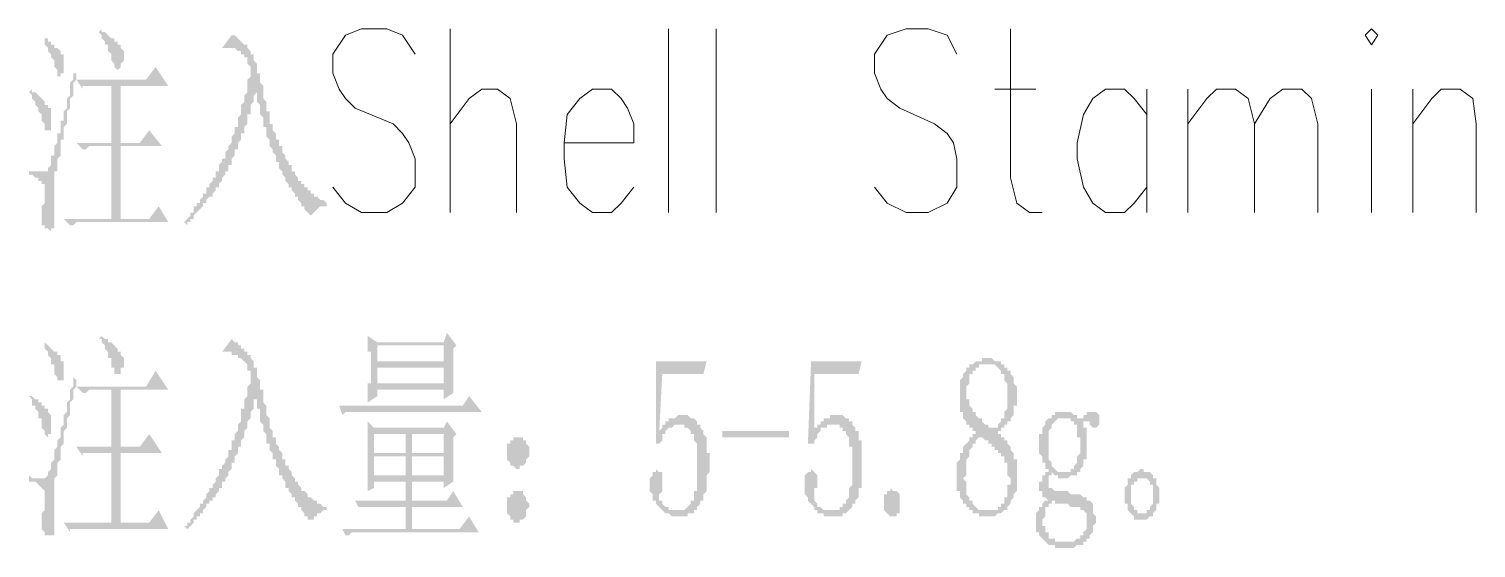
# Model space of a CAD drawing. Header units: millimetres. Extents: x 0 to 275, y 0 to 194.
# Drawn here: x 203.01 to 232.03, y 64.24 to 74.65 of the extents above; entities that cross this region are included whole.
import ezdxf

# ---------------------------------------------------------------- set-up
doc = ezdxf.new("R2010")
doc.units = ezdxf.units.MM

msp = doc.modelspace()

# ---------------------------------------------------------------- hatches: boundary and pattern name
h = msp.add_hatch(color=0)
h.paths.add_polyline_path([(204.47, 74.654833), (204.4065, 74.591333), (204.47, 74.527833), (204.47, 74.464333), (204.5335, 74.400833), (204.5335, 74.337333), (204.597, 74.337333), (204.597, 74.273833), (204.597, 74.210333), (204.6605, 74.146833), (204.6605, 74.083333), (204.6605, 74.019833), (204.724, 73.956333), (204.724, 73.892833), (204.7875, 73.829333), (204.851, 73.892833), (204.851, 73.956333), (204.9145, 74.019833), (204.9145, 74.083333), (204.9145, 74.146833), (204.9145, 74.210333), (204.851, 74.273833), (204.851, 74.337333), (204.7875, 74.337333), (204.7875, 74.400833), (204.724, 74.400833), (204.724, 74.464333), (204.6605, 74.464333), (204.597, 74.527833), (204.5335, 74.591333), (204.47, 74.591333)])
h.paths.add_polyline_path([(203.962, 73.638833), (204.089, 73.448333), (204.089, 73.511833), (204.1525, 73.511833), (204.216, 73.511833), (204.2795, 73.511833), (204.343, 73.511833), (204.6605, 73.511833), (204.6605, 72.368833), (203.962, 72.368833), (204.089, 72.241833), (204.1525, 72.241833), (204.216, 72.305333), (204.2795, 72.305333), (204.6605, 72.305333), (204.6605, 70.844833), (203.708, 70.844833), (203.835, 70.717833), (203.8985, 70.717833), (203.962, 70.781333), (204.0255, 70.781333), (204.089, 70.781333), (205.8035, 70.781333), (205.613, 71.098833), (205.4225, 70.844833), (204.851, 70.844833), (204.851, 72.305333), (205.6765, 72.305333), (205.4225, 72.622833), (205.232, 72.368833), (204.851, 72.368833), (204.851, 73.511833), (205.8035, 73.511833), (205.5495, 73.892833), (205.359, 73.638833)])
h.paths.add_polyline_path([(203.962, 73.765833), (203.8985, 73.765833), (203.8985, 73.702333), (203.8985, 73.638833), (203.835, 73.575333), (203.835, 73.448333), (203.835, 73.384833), (203.835, 73.321333), (203.7715, 73.257833), (203.7715, 73.194333), (203.7715, 73.130833), (203.7715, 73.067333), (203.708, 73.003833), (203.708, 72.940333), (203.708, 72.876833), (203.708, 72.813333), (203.6445, 72.813333), (203.6445, 72.749833), (203.6445, 72.686333), (203.6445, 72.622833), (203.6445, 72.559333), (203.581, 72.559333), (203.581, 72.495833), (203.581, 72.432333), (203.581, 72.368833), (203.5175, 72.305333), (203.5175, 72.241833), (203.5175, 72.178333), (203.5175, 72.114833), (203.454, 72.114833), (203.454, 72.051333), (203.454, 71.987833), (203.454, 71.924333), (203.3905, 71.860833), (203.3905, 71.797333), (203.327, 71.797333), (203.2635, 71.797333), (203.2, 71.797333), (203.1365, 71.797333), (203.073, 71.797333), (203.0095, 71.797333), (203.0095, 71.733833), (203.073, 71.733833), (203.1365, 71.670333), (203.2, 71.670333), (203.2, 71.606833), (203.2635, 71.606833), (203.2635, 71.543333), (203.327, 71.543333), (203.327, 71.479833), (203.327, 71.416333), (203.327, 71.352833), (203.327, 71.289333), (203.327, 71.225833), (203.327, 71.162333), (203.2635, 71.098833), (203.2635, 71.035333), (203.2635, 70.971833), (203.2635, 70.908333), (203.2635, 70.844833), (203.2635, 70.781333), (203.2635, 70.717833), (203.327, 70.717833), (203.327, 70.654333), (203.3905, 70.654333), (203.454, 70.590833), (203.454, 70.654333), (203.5175, 70.654333), (203.5175, 70.717833), (203.5175, 70.781333), (203.5175, 70.844833), (203.5175, 70.908333), (203.5175, 70.971833), (203.5175, 71.035333), (203.5175, 71.098833), (203.5175, 71.162333), (203.5175, 71.225833), (203.5175, 71.289333), (203.5175, 71.352833), (203.5175, 71.416333), (203.5175, 71.479833), (203.5175, 71.543333), (203.5175, 71.606833), (203.5175, 71.670333), (203.5175, 71.733833), (203.5175, 71.797333), (203.581, 71.797333), (203.581, 71.860833), (203.581, 71.924333), (203.581, 71.987833), (203.581, 72.051333), (203.6445, 72.114833), (203.6445, 72.178333), (203.6445, 72.241833), (203.6445, 72.305333), (203.6445, 72.368833), (203.6445, 72.432333), (203.708, 72.432333), (203.708, 72.495833), (203.708, 72.559333), (203.708, 72.622833), (203.708, 72.686333), (203.7715, 72.749833), (203.7715, 72.813333), (203.7715, 72.876833), (203.7715, 72.940333), (203.7715, 73.003833), (203.835, 73.067333), (203.835, 73.130833), (203.835, 73.194333), (203.835, 73.257833), (203.8985, 73.321333), (203.8985, 73.384833), (203.8985, 73.448333), (203.8985, 73.575333), (203.962, 73.638833), (203.962, 73.702333)])
h.paths.add_polyline_path([(203.073, 73.448333), (203.0095, 73.384833), (203.073, 73.321333), (203.073, 73.257833), (203.1365, 73.194333), (203.1365, 73.130833), (203.2, 73.067333), (203.2, 73.003833), (203.2635, 72.940333), (203.2635, 72.876833), (203.2635, 72.813333), (203.327, 72.749833), (203.327, 72.686333), (203.327, 72.622833), (203.3905, 72.622833), (203.454, 72.622833), (203.454, 72.686333), (203.454, 72.749833), (203.454, 72.813333), (203.454, 72.876833), (203.454, 72.940333), (203.454, 73.003833), (203.454, 73.067333), (203.3905, 73.067333), (203.3905, 73.130833), (203.327, 73.130833), (203.327, 73.194333), (203.2635, 73.257833), (203.2, 73.321333), (203.1365, 73.384833), (203.073, 73.384833)])
h.paths.add_polyline_path([(203.327, 74.464333), (203.327, 74.400833), (203.327, 74.337333), (203.3905, 74.273833), (203.3905, 74.210333), (203.454, 74.146833), (203.454, 74.083333), (203.5175, 74.019833), (203.5175, 73.956333), (203.5175, 73.892833), (203.581, 73.829333), (203.581, 73.765833), (203.581, 73.702333), (203.6445, 73.702333), (203.6445, 73.765833), (203.708, 73.765833), (203.708, 73.829333), (203.708, 73.892833), (203.708, 73.956333), (203.708, 74.019833), (203.708, 74.083333), (203.708, 74.146833), (203.6445, 74.146833), (203.6445, 74.210333), (203.581, 74.273833), (203.5175, 74.273833), (203.5175, 74.337333), (203.454, 74.337333), (203.454, 74.400833), (203.3905, 74.400833), (203.3905, 74.464333)])
h = msp.add_hatch(color=0)
h.dxf.hatch_style = 2
h.paths.add_polyline_path([(206.883, 74.273833), (206.9465, 74.273833), (207.01, 74.273833), (207.0735, 74.273833), (207.137, 74.273833), (207.2005, 74.210333), (207.264, 74.210333), (207.264, 74.146833), (207.3275, 74.146833), (207.3275, 74.083333), (207.391, 74.083333), (207.391, 74.019833), (207.391, 73.956333), (207.4545, 73.892833), (207.4545, 73.829333), (207.4545, 73.765833), (207.4545, 73.702333), (207.391, 73.638833), (207.391, 73.575333), (207.391, 73.511833), (207.391, 73.448333), (207.391, 73.384833), (207.3275, 73.321333), (207.3275, 73.257833), (207.3275, 73.194333), (207.264, 73.130833), (207.264, 73.067333), (207.264, 73.003833), (207.264, 72.940333), (207.2005, 72.876833), (207.2005, 72.813333), (207.2005, 72.749833), (207.2005, 72.686333), (207.137, 72.686333), (207.137, 72.622833), (207.137, 72.559333), (207.0735, 72.495833), (207.0735, 72.432333), (207.0735, 72.368833), (207.01, 72.305333), (207.01, 72.241833), (206.9465, 72.178333), (206.9465, 72.114833), (206.9465, 72.051333), (206.883, 72.051333), (206.883, 71.987833), (206.8195, 71.924333), (206.8195, 71.860833), (206.8195, 71.797333), (206.756, 71.797333), (206.756, 71.733833), (206.756, 71.670333), (206.6925, 71.670333), (206.6925, 71.606833), (206.629, 71.543333), (206.629, 71.479833), (206.5655, 71.479833), (206.5655, 71.416333), (206.5655, 71.352833), (206.502, 71.352833), (206.502, 71.289333), (206.4385, 71.225833), (206.4385, 71.162333), (206.375, 71.162333), (206.375, 71.098833), (206.3115, 71.098833), (206.3115, 71.035333), (206.3115, 70.971833), (206.248, 70.971833), (206.248, 70.908333), (206.1845, 70.844833), (206.121, 70.781333), (206.1845, 70.717833), (206.1845, 70.781333), (206.248, 70.781333), (206.248, 70.844833), (206.3115, 70.844833), (206.3115, 70.908333), (206.375, 70.971833), (206.4385, 71.035333), (206.502, 71.098833), (206.502, 71.162333), (206.5655, 71.162333), (206.5655, 71.225833), (206.629, 71.289333), (206.6925, 71.289333), (206.6925, 71.352833), (206.756, 71.416333), (206.756, 71.479833), (206.8195, 71.479833), (206.8195, 71.543333), (206.883, 71.606833), (206.883, 71.670333), (206.9465, 71.733833), (206.9465, 71.797333), (207.01, 71.797333), (207.01, 71.860833), (207.01, 71.924333), (207.0735, 71.924333), (207.0735, 71.987833), (207.0735, 72.051333), (207.137, 72.114833), (207.137, 72.178333), (207.137, 72.241833), (207.2005, 72.241833), (207.2005, 72.305333), (207.2005, 72.368833), (207.264, 72.432333), (207.264, 72.495833), (207.264, 72.559333), (207.3275, 72.559333), (207.3275, 72.622833), (207.3275, 72.686333), (207.391, 72.749833), (207.391, 72.813333), (207.391, 72.876833), (207.391, 72.940333), (207.4545, 72.940333), (207.4545, 73.003833), (207.4545, 73.067333), (207.4545, 73.130833), (207.518, 73.194333), (207.518, 73.257833), (207.518, 73.321333), (207.5815, 73.384833), (207.5815, 73.448333), (207.5815, 73.384833), (207.5815, 73.321333), (207.5815, 73.257833), (207.5815, 73.194333), (207.645, 73.130833), (207.645, 73.067333), (207.645, 73.003833), (207.645, 72.940333), (207.7085, 72.876833), (207.7085, 72.813333), (207.7085, 72.749833), (207.7085, 72.686333), (207.772, 72.686333), (207.772, 72.622833), (207.772, 72.559333), (207.772, 72.495833), (207.8355, 72.432333), (207.8355, 72.368833), (207.8355, 72.305333), (207.899, 72.241833), (207.899, 72.178333), (207.9625, 72.114833), (207.9625, 72.051333), (207.9625, 71.987833), (208.026, 71.987833), (208.026, 71.924333), (208.026, 71.860833), (208.0895, 71.797333), (208.0895, 71.733833), (208.153, 71.670333), (208.153, 71.606833), (208.2165, 71.543333), (208.2165, 71.479833), (208.28, 71.479833), (208.28, 71.416333), (208.3435, 71.352833), (208.3435, 71.289333), (208.407, 71.289333), (208.407, 71.225833), (208.4705, 71.162333), (208.4705, 71.098833), (208.534, 71.098833), (208.534, 71.035333), (208.5975, 70.971833), (208.661, 70.908333), (208.7245, 70.971833), (208.788, 71.035333), (208.8515, 71.098833), (208.915, 71.098833), (208.9785, 71.098833), (208.9785, 71.162333), (208.915, 71.225833), (208.8515, 71.225833), (208.788, 71.289333), (208.7245, 71.289333), (208.7245, 71.352833), (208.661, 71.352833), (208.661, 71.416333), (208.5975, 71.416333), (208.5975, 71.479833), (208.534, 71.479833), (208.534, 71.543333), (208.4705, 71.543333), (208.4705, 71.606833), (208.407, 71.606833), (208.407, 71.670333), (208.3435, 71.733833), (208.3435, 71.797333), (208.28, 71.797333), (208.28, 71.860833), (208.28, 71.924333), (208.2165, 71.924333), (208.2165, 71.987833), (208.153, 72.051333), (208.153, 72.114833), (208.0895, 72.178333), (208.0895, 72.241833), (208.0895, 72.305333), (208.026, 72.305333), (208.026, 72.368833), (208.026, 72.432333), (207.9625, 72.432333), (207.9625, 72.495833), (207.9625, 72.559333), (207.899, 72.622833), (207.899, 72.686333), (207.899, 72.749833), (207.8355, 72.749833), (207.8355, 72.813333), (207.8355, 72.876833), (207.8355, 72.940333), (207.8355, 73.003833), (207.772, 73.003833), (207.772, 73.067333), (207.772, 73.130833), (207.772, 73.194333), (207.7085, 73.257833), (207.7085, 73.321333), (207.7085, 73.384833), (207.7085, 73.448333), (207.7085, 73.511833), (207.645, 73.575333), (207.645, 73.638833), (207.645, 73.702333), (207.645, 73.765833), (207.5815, 73.765833), (207.5815, 73.829333), (207.5815, 73.892833), (207.5815, 73.956333), (207.518, 74.019833), (207.518, 74.083333), (207.518, 74.146833), (207.4545, 74.146833), (207.4545, 74.210333), (207.391, 74.273833), (207.391, 74.337333), (207.3275, 74.337333), (207.264, 74.400833), (207.2005, 74.464333), (207.137, 74.527833), (207.0735, 74.527833)])
h = msp.add_hatch(color=0)
h.paths.add_polyline_path([(204.47, 68.495333), (204.4065, 68.431833), (204.47, 68.431833), (204.47, 68.368333), (204.5335, 68.304833), (204.5335, 68.241333), (204.597, 68.177833), (204.597, 68.114333), (204.597, 68.050833), (204.6605, 68.050833), (204.6605, 67.987333), (204.6605, 67.923833), (204.6605, 67.860333), (204.724, 67.860333), (204.724, 67.796833), (204.724, 67.733333), (204.7875, 67.733333), (204.851, 67.733333), (204.851, 67.796833), (204.851, 67.860333), (204.9145, 67.860333), (204.9145, 67.923833), (204.9145, 67.987333), (204.9145, 68.050833), (204.851, 68.114333), (204.851, 68.177833), (204.7875, 68.177833), (204.7875, 68.241333), (204.724, 68.304833), (204.6605, 68.368333), (204.597, 68.368333), (204.597, 68.431833), (204.5335, 68.431833)])
h.paths.add_polyline_path([(203.962, 67.479333), (204.089, 67.352333), (204.1525, 67.352333), (204.216, 67.415833), (204.2795, 67.415833), (204.343, 67.415833), (204.6605, 67.415833), (204.6605, 66.272833), (203.962, 66.272833), (204.089, 66.082333), (204.089, 66.145833), (204.1525, 66.145833), (204.216, 66.145833), (204.2795, 66.145833), (204.6605, 66.145833), (204.6605, 64.748833), (203.708, 64.748833), (203.835, 64.558333), (203.835, 64.621833), (203.8985, 64.621833), (203.962, 64.621833), (204.0255, 64.621833), (204.089, 64.621833), (205.8035, 64.621833), (205.613, 65.002833), (205.4225, 64.748833), (204.851, 64.748833), (204.851, 66.145833), (205.6765, 66.145833), (205.4225, 66.526833), (205.232, 66.272833), (204.851, 66.272833), (204.851, 67.415833), (205.8035, 67.415833), (205.5495, 67.796833), (205.359, 67.479333)])
h.paths.add_polyline_path([(203.962, 67.606333), (203.8985, 67.669833), (203.8985, 67.606333), (203.8985, 67.479333), (203.835, 67.415833), (203.835, 67.352333), (203.835, 67.288833), (203.835, 67.225333), (203.7715, 67.161833), (203.7715, 67.098333), (203.7715, 67.034833), (203.7715, 66.971333), (203.708, 66.907833), (203.708, 66.844333), (203.708, 66.780833), (203.708, 66.717333), (203.6445, 66.653833), (203.6445, 66.590333), (203.6445, 66.526833), (203.6445, 66.463333), (203.581, 66.399833), (203.581, 66.336333), (203.581, 66.272833), (203.5175, 66.209333), (203.5175, 66.145833), (203.5175, 66.082333), (203.5175, 66.018833), (203.454, 65.955333), (203.454, 65.891833), (203.454, 65.828333), (203.3905, 65.764833), (203.3905, 65.701333), (203.327, 65.637833), (203.2635, 65.637833), (203.2, 65.637833), (203.1365, 65.637833), (203.073, 65.637833), (203.0095, 65.701333), (203.0095, 65.574333), (203.073, 65.574333), (203.1365, 65.574333), (203.2, 65.510833), (203.2635, 65.447333), (203.327, 65.383833), (203.327, 65.320333), (203.327, 65.256833), (203.327, 65.193333), (203.327, 65.129833), (203.327, 65.066333), (203.327, 65.002833), (203.2635, 64.939333), (203.2635, 64.875833), (203.2635, 64.812333), (203.2635, 64.748833), (203.2635, 64.685333), (203.2635, 64.621833), (203.327, 64.558333), (203.327, 64.494833), (203.3905, 64.494833), (203.454, 64.494833), (203.5175, 64.494833), (203.5175, 64.558333), (203.5175, 64.621833), (203.5175, 64.685333), (203.5175, 64.748833), (203.5175, 64.812333), (203.5175, 64.875833), (203.5175, 64.939333), (203.5175, 65.002833), (203.5175, 65.066333), (203.5175, 65.129833), (203.5175, 65.193333), (203.5175, 65.256833), (203.5175, 65.320333), (203.5175, 65.383833), (203.5175, 65.447333), (203.5175, 65.510833), (203.5175, 65.574333), (203.5175, 65.637833), (203.581, 65.701333), (203.581, 65.764833), (203.581, 65.828333), (203.581, 65.891833), (203.581, 65.955333), (203.6445, 66.018833), (203.6445, 66.082333), (203.6445, 66.145833), (203.6445, 66.209333), (203.6445, 66.272833), (203.708, 66.336333), (203.708, 66.399833), (203.708, 66.463333), (203.708, 66.526833), (203.708, 66.590333), (203.7715, 66.653833), (203.7715, 66.717333), (203.7715, 66.780833), (203.7715, 66.844333), (203.835, 66.907833), (203.835, 67.034833), (203.835, 67.098333), (203.835, 67.161833), (203.8985, 67.225333), (203.8985, 67.288833), (203.8985, 67.352333), (203.8985, 67.415833), (203.962, 67.479333)])
h.paths.add_polyline_path([(203.073, 67.288833), (203.0095, 67.288833), (203.073, 67.225333), (203.073, 67.161833), (203.073, 67.098333), (203.1365, 67.098333), (203.1365, 67.034833), (203.2, 66.971333), (203.2, 66.907833), (203.2, 66.844333), (203.2635, 66.844333), (203.2635, 66.780833), (203.2635, 66.717333), (203.2635, 66.653833), (203.327, 66.590333), (203.327, 66.526833), (203.3905, 66.463333), (203.3905, 66.526833), (203.454, 66.526833), (203.454, 66.590333), (203.454, 66.653833), (203.454, 66.717333), (203.454, 66.780833), (203.454, 66.844333), (203.454, 66.907833), (203.3905, 66.971333), (203.3905, 67.034833), (203.327, 67.034833), (203.327, 67.098333), (203.2635, 67.098333), (203.2635, 67.161833), (203.2, 67.161833), (203.2, 67.225333), (203.1365, 67.225333)])
h.paths.add_polyline_path([(203.327, 68.368333), (203.327, 68.304833), (203.327, 68.241333), (203.3905, 68.177833), (203.3905, 68.114333), (203.454, 68.050833), (203.454, 67.987333), (203.454, 67.923833), (203.5175, 67.923833), (203.5175, 67.860333), (203.5175, 67.796833), (203.5175, 67.733333), (203.581, 67.669833), (203.581, 67.606333), (203.6445, 67.606333), (203.708, 67.606333), (203.708, 67.669833), (203.708, 67.733333), (203.708, 67.796833), (203.708, 67.860333), (203.708, 67.923833), (203.708, 67.987333), (203.6445, 67.987333), (203.6445, 68.050833), (203.6445, 68.114333), (203.581, 68.114333), (203.581, 68.177833), (203.5175, 68.177833), (203.454, 68.241333), (203.3905, 68.304833)])
h = msp.add_hatch(color=0)
h.paths.add_polyline_path([(209.931, 66.526833), (210.566, 66.526833), (210.566, 66.145833), (209.931, 66.145833)])
h.paths.add_polyline_path([(210.693, 66.526833), (211.328, 66.526833), (211.328, 66.145833), (210.693, 66.145833)])
h.paths.add_polyline_path([(209.931, 66.082333), (210.566, 66.082333), (210.566, 65.701333), (209.931, 65.701333)])
h.paths.add_polyline_path([(210.693, 66.082333), (211.328, 66.082333), (211.328, 65.701333), (210.693, 65.701333)])
h.paths.add_polyline_path([(211.5185, 66.463333), (211.582, 66.526833), (211.3915, 66.780833), (211.328, 66.653833), (209.931, 66.653833), (209.804, 66.780833), (209.804, 66.717333), (209.804, 66.653833), (209.804, 66.590333), (209.804, 66.526833), (209.804, 66.463333), (209.804, 66.399833), (209.804, 66.336333), (209.804, 66.272833), (209.804, 66.209333), (209.804, 66.145833), (209.804, 66.082333), (209.804, 66.018833), (209.804, 65.955333), (209.804, 65.891833), (209.804, 65.828333), (209.804, 65.764833), (209.804, 65.701333), (209.804, 65.637833), (209.804, 65.574333), (209.804, 65.510833), (209.804, 65.447333), (209.804, 65.383833), (209.931, 65.447333), (209.931, 65.574333), (210.566, 65.574333), (210.566, 65.193333), (209.55, 65.193333), (209.6135, 65.066333), (209.677, 65.066333), (209.7405, 65.066333), (209.804, 65.066333), (209.8675, 65.066333), (210.566, 65.066333), (210.566, 64.621833), (209.296, 64.621833), (209.3595, 64.494833), (209.423, 64.494833), (209.4865, 64.558333), (209.55, 64.558333), (209.6135, 64.558333), (212.0265, 64.558333), (211.836, 64.875833), (211.6455, 64.621833), (210.693, 64.621833), (210.693, 65.066333), (211.709, 65.066333), (211.5185, 65.383833), (211.3915, 65.193333), (210.693, 65.193333), (210.693, 65.574333), (211.328, 65.574333), (211.328, 65.447333), (211.5185, 65.574333), (211.5185, 65.637833), (211.5185, 65.701333), (211.5185, 65.764833), (211.5185, 65.828333), (211.5185, 65.891833), (211.5185, 65.955333), (211.5185, 66.018833), (211.5185, 66.082333), (211.5185, 66.145833), (211.5185, 66.209333), (211.5185, 66.272833), (211.5185, 66.336333), (211.5185, 66.399833)])
h.paths.add_polyline_path([(209.9945, 68.304833), (211.328, 68.304833), (211.328, 67.987333), (209.9945, 67.987333)])
h.paths.add_polyline_path([(209.9945, 67.860333), (211.328, 67.860333), (211.328, 67.542833), (209.9945, 67.542833)])
h.paths.add_polyline_path([(211.5185, 68.241333), (211.582, 68.304833), (211.3915, 68.558833), (211.328, 68.368333), (209.9945, 68.368333), (209.804, 68.495333), (209.804, 68.431833), (209.804, 68.368333), (209.804, 68.304833), (209.804, 68.241333), (209.804, 68.177833), (209.8675, 68.177833), (209.8675, 68.114333), (209.8675, 68.050833), (209.8675, 67.987333), (209.8675, 67.923833), (209.8675, 67.860333), (209.8675, 67.796833), (209.8675, 67.733333), (209.8675, 67.669833), (209.8675, 67.606333), (209.8675, 67.542833), (209.804, 67.542833), (209.804, 67.479333), (209.804, 67.415833), (209.804, 67.352333), (209.804, 67.288833), (209.804, 67.225333), (209.804, 67.161833), (209.9945, 67.288833), (209.9945, 67.415833), (211.328, 67.415833), (211.328, 67.225333), (211.5185, 67.352333), (211.5185, 67.415833), (211.5185, 67.479333), (211.5185, 67.542833), (211.5185, 67.606333), (211.5185, 67.669833), (211.5185, 67.733333), (211.5185, 67.796833), (211.5185, 67.860333), (211.5185, 67.923833), (211.5185, 67.987333), (211.5185, 68.050833), (211.5185, 68.114333), (211.5185, 68.177833)])
h.paths.add_polyline_path([(209.2325, 67.098333), (209.296, 66.907833), (209.3595, 66.971333), (209.423, 66.971333), (209.4865, 66.971333), (209.55, 66.971333), (212.09, 66.971333), (211.836, 67.288833), (211.709, 67.098333)])
h = msp.add_hatch(color=0)
h.dxf.hatch_style = 2
h.paths.add_polyline_path([(206.883, 68.177833), (206.9465, 68.177833), (207.01, 68.177833), (207.0735, 68.177833), (207.0735, 68.114333), (207.137, 68.114333), (207.2005, 68.114333), (207.2005, 68.050833), (207.264, 68.050833), (207.3275, 67.987333), (207.391, 67.923833), (207.391, 67.860333), (207.391, 67.796833), (207.4545, 67.796833), (207.4545, 67.733333), (207.4545, 67.669833), (207.4545, 67.606333), (207.4545, 67.542833), (207.391, 67.479333), (207.391, 67.415833), (207.391, 67.352333), (207.391, 67.288833), (207.3275, 67.225333), (207.3275, 67.161833), (207.3275, 67.098333), (207.3275, 67.034833), (207.264, 67.034833), (207.264, 66.971333), (207.264, 66.907833), (207.264, 66.844333), (207.264, 66.780833), (207.2005, 66.717333), (207.2005, 66.653833), (207.2005, 66.590333), (207.137, 66.526833), (207.137, 66.463333), (207.137, 66.399833), (207.0735, 66.399833), (207.0735, 66.336333), (207.0735, 66.272833), (207.0735, 66.209333), (207.01, 66.209333), (207.01, 66.145833), (207.01, 66.082333), (206.9465, 66.018833), (206.9465, 65.955333), (206.883, 65.891833), (206.883, 65.828333), (206.8195, 65.828333), (206.8195, 65.764833), (206.8195, 65.701333), (206.756, 65.637833), (206.756, 65.574333), (206.6925, 65.510833), (206.6925, 65.447333), (206.629, 65.447333), (206.629, 65.383833), (206.5655, 65.320333), (206.5655, 65.256833), (206.502, 65.193333), (206.502, 65.129833), (206.4385, 65.129833), (206.4385, 65.066333), (206.375, 65.002833), (206.3115, 64.939333), (206.3115, 64.875833), (206.248, 64.812333), (206.248, 64.748833), (206.1845, 64.748833), (206.1845, 64.685333), (206.121, 64.685333), (206.1845, 64.621833), (206.248, 64.685333), (206.3115, 64.748833), (206.3115, 64.812333), (206.375, 64.812333), (206.375, 64.875833), (206.4385, 64.875833), (206.4385, 64.939333), (206.502, 64.939333), (206.502, 65.002833), (206.5655, 65.066333), (206.5655, 65.129833), (206.629, 65.129833), (206.629, 65.193333), (206.6925, 65.193333), (206.6925, 65.256833), (206.756, 65.256833), (206.756, 65.320333), (206.8195, 65.383833), (206.8195, 65.447333), (206.883, 65.447333), (206.883, 65.510833), (206.883, 65.574333), (206.9465, 65.574333), (206.9465, 65.637833), (207.01, 65.701333), (207.01, 65.764833), (207.0735, 65.828333), (207.0735, 65.891833), (207.0735, 65.955333), (207.137, 65.955333), (207.137, 66.018833), (207.137, 66.082333), (207.2005, 66.145833), (207.2005, 66.209333), (207.2005, 66.272833), (207.264, 66.272833), (207.264, 66.336333), (207.264, 66.399833), (207.3275, 66.463333), (207.3275, 66.526833), (207.3275, 66.590333), (207.391, 66.653833), (207.391, 66.717333), (207.391, 66.780833), (207.4545, 66.844333), (207.4545, 66.907833), (207.4545, 66.971333), (207.518, 67.034833), (207.518, 67.098333), (207.518, 67.161833), (207.518, 67.225333), (207.5815, 67.225333), (207.5815, 67.288833), (207.5815, 67.225333), (207.5815, 67.161833), (207.5815, 67.098333), (207.5815, 67.034833), (207.645, 67.034833), (207.645, 66.971333), (207.645, 66.907833), (207.645, 66.844333), (207.645, 66.780833), (207.7085, 66.717333), (207.7085, 66.653833), (207.7085, 66.590333), (207.772, 66.526833), (207.772, 66.463333), (207.772, 66.399833), (207.772, 66.336333), (207.8355, 66.336333), (207.8355, 66.272833), (207.8355, 66.209333), (207.899, 66.145833), (207.899, 66.082333), (207.899, 66.018833), (207.9625, 66.018833), (207.9625, 65.955333), (207.9625, 65.891833), (208.026, 65.828333), (208.026, 65.764833), (208.026, 65.701333), (208.0895, 65.701333), (208.0895, 65.637833), (208.153, 65.574333), (208.153, 65.510833), (208.153, 65.447333), (208.2165, 65.447333), (208.2165, 65.383833), (208.28, 65.320333), (208.28, 65.256833), (208.3435, 65.256833), (208.3435, 65.193333), (208.407, 65.129833), (208.407, 65.066333), (208.4705, 65.066333), (208.4705, 65.002833), (208.534, 64.939333), (208.534, 64.875833), (208.5975, 64.875833), (208.5975, 64.812333), (208.661, 64.812333), (208.661, 64.748833), (208.661, 64.812333), (208.7245, 64.812333), (208.7245, 64.875833), (208.788, 64.875833), (208.788, 64.939333), (208.8515, 64.939333), (208.915, 65.002833), (208.9785, 65.002833), (208.9785, 65.066333), (208.915, 65.066333), (208.8515, 65.129833), (208.788, 65.129833), (208.788, 65.193333), (208.7245, 65.193333), (208.661, 65.256833), (208.5975, 65.256833), (208.5975, 65.320333), (208.534, 65.383833), (208.4705, 65.383833), (208.4705, 65.447333), (208.407, 65.510833), (208.407, 65.574333), (208.3435, 65.574333), (208.3435, 65.637833), (208.28, 65.701333), (208.28, 65.764833), (208.2165, 65.828333), (208.2165, 65.891833), (208.153, 65.891833), (208.153, 65.955333), (208.153, 66.018833), (208.0895, 66.018833), (208.0895, 66.082333), (208.0895, 66.145833), (208.026, 66.209333), (208.026, 66.272833), (207.9625, 66.336333), (207.9625, 66.399833), (207.9625, 66.463333), (207.899, 66.463333), (207.899, 66.526833), (207.899, 66.590333), (207.8355, 66.653833), (207.8355, 66.717333), (207.8355, 66.780833), (207.8355, 66.844333), (207.772, 66.907833), (207.772, 66.971333), (207.772, 67.034833), (207.772, 67.098333), (207.7085, 67.161833), (207.7085, 67.225333), (207.7085, 67.288833), (207.7085, 67.352333), (207.7085, 67.415833), (207.645, 67.415833), (207.645, 67.479333), (207.645, 67.542833), (207.645, 67.606333), (207.5815, 67.669833), (207.5815, 67.733333), (207.5815, 67.796833), (207.5815, 67.860333), (207.518, 67.860333), (207.518, 67.923833), (207.518, 67.987333), (207.4545, 68.050833), (207.4545, 68.114333), (207.391, 68.114333), (207.391, 68.177833), (207.3275, 68.177833), (207.3275, 68.241333), (207.264, 68.241333), (207.264, 68.304833), (207.2005, 68.304833), (207.2005, 68.368333), (207.137, 68.368333), (207.0735, 68.431833)])
h = msp.add_hatch(color=0)
h.dxf.hatch_style = 2
h.paths.add_polyline_path([(216.0905, 66.907833), (216.154, 66.907833), (216.2175, 66.907833), (216.281, 66.844333), (216.3445, 66.844333), (216.408, 66.780833), (216.408, 66.717333), (216.4715, 66.717333), (216.4715, 66.653833), (216.535, 66.590333), (216.535, 66.526833), (216.5985, 66.463333), (216.5985, 66.399833), (216.5985, 66.336333), (216.5985, 66.272833), (216.5985, 66.209333), (216.5985, 66.145833), (216.662, 66.145833), (216.662, 66.082333), (216.662, 66.018833), (216.662, 65.955333), (216.662, 65.891833), (216.662, 65.828333), (216.662, 65.764833), (216.5985, 65.701333), (216.5985, 65.637833), (216.5985, 65.574333), (216.5985, 65.510833), (216.5985, 65.447333), (216.5985, 65.383833), (216.535, 65.320333), (216.535, 65.256833), (216.535, 65.193333), (216.4715, 65.193333), (216.4715, 65.129833), (216.408, 65.066333), (216.408, 65.002833), (216.3445, 65.002833), (216.3445, 64.939333), (216.281, 64.939333), (216.2175, 64.939333), (216.2175, 64.875833), (216.154, 64.875833), (216.0905, 64.875833), (216.027, 64.875833), (215.9635, 64.875833), (215.9, 64.875833), (215.8365, 64.939333), (215.773, 64.939333), (215.7095, 65.002833), (215.646, 65.066333), (215.5825, 65.129833), (215.5825, 65.193333), (215.519, 65.193333), (215.519, 65.256833), (215.519, 65.320333), (215.4555, 65.383833), (215.4555, 65.447333), (215.4555, 65.510833), (215.4555, 65.574333), (215.4555, 65.637833), (215.519, 65.701333), (215.519, 65.764833), (215.5825, 65.764833), (215.5825, 65.828333), (215.646, 65.764833), (215.7095, 65.764833), (215.7095, 65.701333), (215.7095, 65.637833), (215.7095, 65.574333), (215.7095, 65.510833), (215.7095, 65.447333), (215.7095, 65.383833), (215.646, 65.320333), (215.646, 65.256833), (215.646, 65.193333), (215.7095, 65.193333), (215.7095, 65.129833), (215.773, 65.066333), (215.8365, 65.066333), (215.8365, 65.002833), (215.9, 65.002833), (215.9635, 65.002833), (216.027, 65.002833), (216.0905, 65.002833), (216.154, 65.002833), (216.2175, 65.066333), (216.281, 65.129833), (216.281, 65.193333), (216.3445, 65.193333), (216.3445, 65.256833), (216.3445, 65.320333), (216.3445, 65.383833), (216.408, 65.383833), (216.408, 65.447333), (216.408, 65.510833), (216.408, 65.574333), (216.408, 65.637833), (216.408, 65.701333), (216.408, 65.764833), (216.408, 65.828333), (216.408, 65.891833), (216.408, 65.955333), (216.408, 66.018833), (216.408, 66.082333), (216.408, 66.145833), (216.408, 66.209333), (216.408, 66.272833), (216.408, 66.336333), (216.3445, 66.399833), (216.3445, 66.463333), (216.3445, 66.526833), (216.281, 66.526833), (216.281, 66.590333), (216.2175, 66.653833), (216.154, 66.653833), (216.154, 66.717333), (216.0905, 66.717333), (216.027, 66.717333), (215.9635, 66.717333), (215.9, 66.653833), (215.8365, 66.653833), (215.773, 66.590333), (215.773, 66.526833), (215.7095, 66.526833), (215.7095, 66.463333), (215.7095, 66.399833), (215.646, 66.336333), (215.5825, 66.336333), (215.5825, 67.987333), (216.5985, 67.987333), (216.535, 67.733333), (215.7095, 67.733333), (215.646, 66.526833), (215.646, 66.590333), (215.7095, 66.653833), (215.7095, 66.717333), (215.773, 66.717333), (215.773, 66.780833), (215.8365, 66.780833), (215.8365, 66.844333), (215.9, 66.844333), (215.9635, 66.844333), (216.027, 66.907833)])
h = msp.add_hatch(color=0)
h.dxf.hatch_style = 2
h.paths.add_polyline_path([(219.202, 66.907833), (219.2655, 66.907833), (219.329, 66.907833), (219.3925, 66.844333), (219.456, 66.844333), (219.456, 66.780833), (219.5195, 66.780833), (219.5195, 66.717333), (219.583, 66.653833), (219.583, 66.590333), (219.6465, 66.590333), (219.6465, 66.526833), (219.6465, 66.463333), (219.6465, 66.399833), (219.71, 66.399833), (219.71, 66.336333), (219.71, 66.272833), (219.71, 66.209333), (219.71, 66.145833), (219.71, 66.082333), (219.71, 66.018833), (219.71, 65.955333), (219.71, 65.891833), (219.71, 65.828333), (219.71, 65.764833), (219.71, 65.701333), (219.71, 65.637833), (219.71, 65.574333), (219.71, 65.510833), (219.71, 65.447333), (219.6465, 65.447333), (219.6465, 65.383833), (219.6465, 65.320333), (219.6465, 65.256833), (219.583, 65.193333), (219.583, 65.129833), (219.5195, 65.129833), (219.5195, 65.066333), (219.456, 65.002833), (219.3925, 64.939333), (219.329, 64.939333), (219.329, 64.875833), (219.2655, 64.875833), (219.202, 64.875833), (219.1385, 64.875833), (219.075, 64.875833), (219.0115, 64.875833), (218.948, 64.875833), (218.948, 64.939333), (218.8845, 64.939333), (218.821, 64.939333), (218.821, 65.002833), (218.7575, 65.002833), (218.7575, 65.066333), (218.694, 65.129833), (218.6305, 65.193333), (218.6305, 65.256833), (218.567, 65.320333), (218.567, 65.383833), (218.567, 65.447333), (218.567, 65.510833), (218.567, 65.574333), (218.567, 65.637833), (218.567, 65.701333), (218.6305, 65.764833), (218.694, 65.764833), (218.694, 65.828333), (218.7575, 65.764833), (218.821, 65.701333), (218.821, 65.637833), (218.821, 65.574333), (218.821, 65.510833), (218.821, 65.447333), (218.7575, 65.447333), (218.7575, 65.383833), (218.7575, 65.320333), (218.7575, 65.256833), (218.7575, 65.193333), (218.821, 65.129833), (218.821, 65.066333), (218.8845, 65.066333), (218.948, 65.002833), (219.0115, 65.002833), (219.075, 65.002833), (219.1385, 65.002833), (219.202, 65.002833), (219.2655, 65.002833), (219.2655, 65.066333), (219.329, 65.066333), (219.329, 65.129833), (219.3925, 65.129833), (219.3925, 65.193333), (219.456, 65.256833), (219.456, 65.320333), (219.456, 65.383833), (219.456, 65.447333), (219.5195, 65.510833), (219.5195, 65.574333), (219.5195, 65.637833), (219.5195, 65.701333), (219.5195, 65.764833), (219.5195, 65.828333), (219.5195, 65.891833), (219.5195, 65.955333), (219.5195, 66.018833), (219.5195, 66.082333), (219.5195, 66.145833), (219.5195, 66.209333), (219.5195, 66.272833), (219.456, 66.272833), (219.456, 66.336333), (219.456, 66.399833), (219.456, 66.463333), (219.3925, 66.526833), (219.3925, 66.590333), (219.329, 66.590333), (219.329, 66.653833), (219.2655, 66.653833), (219.2655, 66.717333), (219.202, 66.717333), (219.1385, 66.717333), (219.075, 66.717333), (219.0115, 66.717333), (219.0115, 66.653833), (218.948, 66.653833), (218.8845, 66.653833), (218.8845, 66.590333), (218.821, 66.526833), (218.821, 66.463333), (218.7575, 66.399833), (218.7575, 66.336333), (218.6305, 66.336333), (218.694, 67.987333), (219.71, 67.987333), (219.6465, 67.733333), (218.7575, 67.733333), (218.7575, 66.526833), (218.7575, 66.590333), (218.7575, 66.653833), (218.821, 66.653833), (218.821, 66.717333), (218.8845, 66.717333), (218.8845, 66.780833), (218.948, 66.780833), (218.948, 66.844333), (219.0115, 66.844333), (219.075, 66.844333), (219.075, 66.907833), (219.1385, 66.907833)])
h = msp.add_hatch(color=0)
h.paths.add_polyline_path([(221.742, 65.637833), (221.8055, 65.574333), (221.8055, 65.510833), (221.8055, 65.447333), (221.8055, 65.383833), (221.8055, 65.320333), (221.869, 65.256833), (221.869, 65.193333), (221.9325, 65.193333), (221.9325, 65.129833), (221.996, 65.066333), (222.0595, 65.002833), (222.123, 65.002833), (222.1865, 65.002833), (222.25, 65.002833), (222.3135, 65.002833), (222.377, 65.002833), (222.4405, 65.002833), (222.4405, 65.066333), (222.504, 65.066333), (222.504, 65.129833), (222.5675, 65.129833), (222.5675, 65.193333), (222.5675, 65.256833), (222.631, 65.256833), (222.631, 65.320333), (222.631, 65.383833), (222.631, 65.447333), (222.631, 65.510833), (222.6945, 65.510833), (222.6945, 65.574333), (222.6945, 65.637833), (222.631, 65.701333), (222.631, 65.764833), (222.631, 65.828333), (222.631, 65.891833), (222.631, 65.955333), (222.5675, 65.955333), (222.5675, 66.018833), (222.5675, 66.082333), (222.504, 66.082333), (222.504, 66.145833), (222.4405, 66.145833), (222.4405, 66.209333), (222.377, 66.209333), (222.377, 66.272833), (222.3135, 66.272833), (222.3135, 66.336333), (222.25, 66.336333), (222.25, 66.399833), (222.1865, 66.399833), (222.123, 66.463333), (222.0595, 66.463333), (221.996, 66.399833), (221.996, 66.336333), (221.9325, 66.336333), (221.9325, 66.272833), (221.869, 66.209333), (221.869, 66.145833), (221.869, 66.082333), (221.8055, 66.018833), (221.8055, 65.955333), (221.8055, 65.891833), (221.8055, 65.828333), (221.8055, 65.764833), (221.8055, 65.701333)])
h.paths.add_polyline_path([(222.8215, 65.701333), (222.8215, 65.637833), (222.8215, 65.574333), (222.8215, 65.510833), (222.8215, 65.447333), (222.8215, 65.383833), (222.758, 65.320333), (222.758, 65.256833), (222.6945, 65.193333), (222.6945, 65.129833), (222.631, 65.066333), (222.631, 65.002833), (222.5675, 65.002833), (222.504, 64.939333), (222.4405, 64.939333), (222.377, 64.875833), (222.3135, 64.875833), (222.25, 64.875833), (222.1865, 64.875833), (222.123, 64.875833), (222.0595, 64.875833), (222.0595, 64.939333), (221.996, 64.939333), (221.9325, 64.939333), (221.9325, 65.002833), (221.869, 65.002833), (221.869, 65.066333), (221.8055, 65.066333), (221.8055, 65.129833), (221.742, 65.129833), (221.742, 65.193333), (221.6785, 65.256833), (221.6785, 65.320333), (221.6785, 65.383833), (221.615, 65.383833), (221.615, 65.447333), (221.615, 65.510833), (221.615, 65.574333), (221.615, 65.637833), (221.615, 65.701333), (221.615, 65.764833), (221.615, 65.828333), (221.615, 65.891833), (221.615, 65.955333), (221.6785, 66.018833), (221.6785, 66.082333), (221.6785, 66.145833), (221.742, 66.145833), (221.742, 66.209333), (221.742, 66.272833), (221.8055, 66.336333), (221.869, 66.399833), (221.869, 66.463333), (221.9325, 66.463333), (221.9325, 66.526833), (221.996, 66.526833), (221.996, 66.590333), (221.9325, 66.590333), (221.9325, 66.653833), (221.869, 66.653833), (221.869, 66.717333), (221.8055, 66.717333), (221.8055, 66.780833), (221.742, 66.844333), (221.742, 66.907833), (221.742, 66.971333), (221.6785, 66.971333), (221.6785, 67.034833), (221.6785, 67.098333), (221.6785, 67.161833), (221.6785, 67.225333), (221.6785, 67.288833), (221.6785, 67.352333), (221.6785, 67.415833), (221.6785, 67.479333), (221.6785, 67.542833), (221.6785, 67.606333), (221.742, 67.669833), (221.742, 67.733333), (221.8055, 67.796833), (221.8055, 67.860333), (221.869, 67.860333), (221.869, 67.923833), (221.9325, 67.923833), (221.996, 67.987333), (222.0595, 67.987333), (222.123, 67.987333), (222.123, 68.050833), (222.1865, 68.050833), (222.25, 68.050833), (222.3135, 68.050833), (222.377, 67.987333), (222.4405, 67.987333), (222.504, 67.987333), (222.504, 67.923833), (222.5675, 67.923833), (222.5675, 67.860333), (222.631, 67.860333), (222.631, 67.796833), (222.6945, 67.796833), (222.6945, 67.733333), (222.758, 67.669833), (222.758, 67.606333), (222.758, 67.542833), (222.8215, 67.479333), (222.8215, 67.415833), (222.8215, 67.352333), (222.8215, 67.288833), (222.8215, 67.225333), (222.8215, 67.161833), (222.8215, 67.098333), (222.758, 67.098333), (222.758, 67.034833), (222.758, 66.971333), (222.758, 66.907833), (222.6945, 66.844333), (222.6945, 66.780833), (222.631, 66.780833), (222.631, 66.717333), (222.5675, 66.717333), (222.5675, 66.653833), (222.504, 66.653833), (222.504, 66.590333), (222.4405, 66.590333), (222.4405, 66.526833), (222.504, 66.526833), (222.504, 66.463333), (222.5675, 66.463333), (222.5675, 66.399833), (222.631, 66.399833), (222.631, 66.336333), (222.6945, 66.272833), (222.6945, 66.209333), (222.758, 66.145833), (222.758, 66.082333), (222.758, 66.018833), (222.8215, 66.018833), (222.8215, 65.955333), (222.8215, 65.891833), (222.8215, 65.828333), (222.8215, 65.764833)])
h.paths.add_polyline_path([(222.631, 67.288833), (222.631, 67.352333), (222.631, 67.415833), (222.631, 67.479333), (222.631, 67.542833), (222.5675, 67.606333), (222.5675, 67.669833), (222.5675, 67.733333), (222.504, 67.733333), (222.504, 67.796833), (222.4405, 67.860333), (222.377, 67.923833), (222.3135, 67.923833), (222.25, 67.923833), (222.1865, 67.923833), (222.123, 67.923833), (222.0595, 67.923833), (222.0595, 67.860333), (221.996, 67.860333), (221.996, 67.796833), (221.9325, 67.796833), (221.9325, 67.733333), (221.869, 67.733333), (221.869, 67.669833), (221.869, 67.606333), (221.869, 67.542833), (221.8055, 67.479333), (221.8055, 67.415833), (221.8055, 67.352333), (221.8055, 67.288833), (221.8055, 67.225333), (221.869, 67.225333), (221.869, 67.161833), (221.869, 67.098333), (221.9325, 67.034833), (221.9325, 66.971333), (221.996, 66.971333), (221.996, 66.907833), (222.0595, 66.844333), (222.123, 66.844333), (222.123, 66.780833), (222.1865, 66.717333), (222.25, 66.717333), (222.25, 66.653833), (222.3135, 66.653833), (222.377, 66.653833), (222.4405, 66.653833), (222.4405, 66.717333), (222.504, 66.780833), (222.504, 66.844333), (222.5675, 66.844333), (222.5675, 66.907833), (222.5675, 66.971333), (222.631, 67.034833), (222.631, 67.098333), (222.631, 67.161833), (222.631, 67.225333)])
h = msp.add_hatch(color=0)
h.paths.add_polyline_path([(223.4565, 66.272833), (223.4565, 66.209333), (223.4565, 66.145833), (223.4565, 66.082333), (223.4565, 66.018833), (223.52, 65.955333), (223.52, 65.891833), (223.5835, 65.828333), (223.647, 65.764833), (223.7105, 65.764833), (223.774, 65.764833), (223.8375, 65.764833), (223.901, 65.764833), (223.901, 65.828333), (223.9645, 65.828333), (223.9645, 65.891833), (224.028, 65.955333), (224.028, 66.018833), (224.028, 66.082333), (224.0915, 66.145833), (224.0915, 66.209333), (224.0915, 66.272833), (224.0915, 66.336333), (224.0915, 66.399833), (224.0915, 66.463333), (224.028, 66.463333), (224.028, 66.526833), (224.028, 66.590333), (224.028, 66.653833), (224.028, 66.717333), (223.9645, 66.717333), (223.9645, 66.780833), (223.901, 66.780833), (223.901, 66.844333), (223.8375, 66.844333), (223.774, 66.844333), (223.7105, 66.844333), (223.647, 66.844333), (223.5835, 66.780833), (223.52, 66.717333), (223.52, 66.653833), (223.4565, 66.590333), (223.4565, 66.526833), (223.4565, 66.463333), (223.4565, 66.399833), (223.4565, 66.336333)])
h.paths.add_polyline_path([(224.028, 65.320333), (224.0915, 65.320333), (224.155, 65.256833), (224.2185, 65.256833), (224.2185, 65.193333), (224.282, 65.193333), (224.3455, 65.129833), (224.3455, 65.066333), (224.3455, 65.002833), (224.3455, 64.939333), (224.409, 64.875833), (224.409, 64.812333), (224.409, 64.748833), (224.3455, 64.685333), (224.3455, 64.621833), (224.3455, 64.558333), (224.282, 64.494833), (224.282, 64.431333), (224.2185, 64.431333), (224.2185, 64.367833), (224.155, 64.367833), (224.155, 64.304333), (224.0915, 64.304333), (224.028, 64.304333), (223.9645, 64.240833), (223.901, 64.240833), (223.8375, 64.240833), (223.774, 64.240833), (223.7105, 64.240833), (223.647, 64.240833), (223.5835, 64.240833), (223.5835, 64.304333), (223.52, 64.304333), (223.4565, 64.304333), (223.393, 64.367833), (223.3295, 64.431333), (223.266, 64.494833), (223.266, 64.558333), (223.2025, 64.558333), (223.2025, 64.621833), (223.2025, 64.685333), (223.2025, 64.748833), (223.2025, 64.812333), (223.2025, 64.875833), (223.2025, 64.939333), (223.266, 65.002833), (223.266, 65.066333), (223.3295, 65.066333), (223.3295, 65.129833), (223.393, 65.193333), (223.4565, 65.193333), (223.393, 65.256833), (223.3295, 65.256833), (223.3295, 65.320333), (223.3295, 65.383833), (223.266, 65.383833), (223.266, 65.447333), (223.266, 65.510833), (223.266, 65.574333), (223.3295, 65.574333), (223.3295, 65.637833), (223.3295, 65.701333), (223.393, 65.701333), (223.393, 65.764833), (223.4565, 65.764833), (223.4565, 65.828333), (223.393, 65.828333), (223.393, 65.891833), (223.393, 65.955333), (223.3295, 65.955333), (223.3295, 66.018833), (223.3295, 66.082333), (223.266, 66.145833), (223.266, 66.209333), (223.266, 66.272833), (223.266, 66.336333), (223.266, 66.399833), (223.266, 66.463333), (223.266, 66.526833), (223.3295, 66.526833), (223.3295, 66.590333), (223.3295, 66.653833), (223.393, 66.717333), (223.393, 66.780833), (223.4565, 66.844333), (223.52, 66.844333), (223.52, 66.907833), (223.5835, 66.907833), (223.5835, 66.971333), (223.647, 66.971333), (223.7105, 66.971333), (223.774, 66.971333), (223.8375, 66.971333), (223.901, 66.971333), (223.9645, 66.907833), (224.028, 66.907833), (224.028, 66.844333), (224.0915, 66.844333), (224.0915, 66.780833), (224.0915, 66.844333), (224.155, 66.844333), (224.155, 66.907833), (224.2185, 66.907833), (224.2185, 66.971333), (224.282, 66.971333), (224.3455, 66.971333), (224.409, 66.971333), (224.4725, 66.907833), (224.4725, 66.844333), (224.4725, 66.780833), (224.4725, 66.717333), (224.409, 66.653833), (224.3455, 66.653833), (224.282, 66.717333), (224.282, 66.780833), (224.2185, 66.780833), (224.155, 66.780833), (224.155, 66.717333), (224.155, 66.653833), (224.2185, 66.653833), (224.2185, 66.590333), (224.2185, 66.526833), (224.2185, 66.463333), (224.2185, 66.399833), (224.2185, 66.336333), (224.2185, 66.272833), (224.2185, 66.209333), (224.2185, 66.145833), (224.2185, 66.082333), (224.2185, 66.018833), (224.155, 66.018833), (224.155, 65.955333), (224.155, 65.891833), (224.0915, 65.828333), (224.0915, 65.764833), (224.028, 65.764833), (224.028, 65.701333), (223.9645, 65.701333), (223.901, 65.701333), (223.8375, 65.637833), (223.774, 65.637833), (223.7105, 65.637833), (223.647, 65.637833), (223.647, 65.701333), (223.5835, 65.701333), (223.52, 65.764833), (223.52, 65.701333), (223.4565, 65.701333), (223.4565, 65.637833), (223.4565, 65.574333), (223.4565, 65.510833), (223.4565, 65.447333), (223.52, 65.447333), (223.5835, 65.383833), (223.647, 65.383833), (223.7105, 65.383833), (223.774, 65.383833), (223.8375, 65.383833), (223.901, 65.320333), (223.9645, 65.320333)])
h.paths.add_polyline_path([(223.52, 65.193333), (223.52, 65.129833), (223.4565, 65.129833), (223.4565, 65.066333), (223.393, 65.066333), (223.393, 65.002833), (223.393, 64.939333), (223.393, 64.875833), (223.3295, 64.812333), (223.3295, 64.748833), (223.3295, 64.685333), (223.393, 64.685333), (223.393, 64.621833), (223.393, 64.558333), (223.4565, 64.558333), (223.4565, 64.494833), (223.4565, 64.431333), (223.52, 64.431333), (223.5835, 64.431333), (223.5835, 64.367833), (223.647, 64.367833), (223.7105, 64.367833), (223.774, 64.367833), (223.8375, 64.367833), (223.901, 64.367833), (223.9645, 64.367833), (224.028, 64.431333), (224.0915, 64.431333), (224.0915, 64.494833), (224.155, 64.494833), (224.155, 64.558333), (224.2185, 64.621833), (224.2185, 64.685333), (224.2185, 64.748833), (224.2185, 64.812333), (224.2185, 64.875833), (224.2185, 64.939333), (224.155, 65.002833), (224.0915, 65.002833), (224.0915, 65.066333), (224.028, 65.066333), (223.9645, 65.066333), (223.901, 65.066333), (223.8375, 65.129833), (223.774, 65.129833), (223.7105, 65.129833), (223.647, 65.129833), (223.5835, 65.129833), (223.5835, 65.193333)])
h = msp.add_hatch(color=0)
h.paths.add_polyline_path([(213.0425, 65.066333), (212.979, 65.002833), (212.979, 64.939333), (212.979, 64.875833), (212.9155, 64.812333), (212.852, 64.812333), (212.852, 64.748833), (212.7885, 64.748833), (212.725, 64.748833), (212.725, 64.812333), (212.6615, 64.812333), (212.6615, 64.875833), (212.598, 64.939333), (212.598, 65.002833), (212.598, 65.066333), (212.598, 65.129833), (212.598, 65.193333), (212.598, 65.256833), (212.6615, 65.256833), (212.6615, 65.320333), (212.725, 65.320333), (212.725, 65.383833), (212.7885, 65.383833), (212.852, 65.383833), (212.9155, 65.383833), (212.9155, 65.320333), (212.979, 65.256833), (212.979, 65.193333), (213.0425, 65.129833)])
h.paths.add_polyline_path([(213.0425, 66.145833), (213.0425, 66.082333), (212.979, 66.018833), (212.979, 65.955333), (212.9155, 65.891833), (212.852, 65.891833), (212.852, 65.828333), (212.7885, 65.828333), (212.725, 65.891833), (212.6615, 65.891833), (212.6615, 65.955333), (212.598, 66.018833), (212.598, 66.082333), (212.598, 66.145833), (212.598, 66.209333), (212.598, 66.272833), (212.598, 66.336333), (212.6615, 66.336333), (212.6615, 66.399833), (212.725, 66.399833), (212.725, 66.463333), (212.7885, 66.463333), (212.852, 66.463333), (212.9155, 66.463333), (212.9155, 66.399833), (212.979, 66.399833), (212.979, 66.336333), (213.0425, 66.272833), (213.0425, 66.209333)])
h = msp.add_hatch(color=0)
h.dxf.hatch_style = 2
h.paths.add_polyline_path([(216.916, 66.463333), (216.916, 66.590333), (218.2495, 66.590333), (218.2495, 66.463333)])
h = msp.add_hatch(color=0)
h.paths.add_polyline_path([(225.6155, 65.510833), (225.6155, 65.574333), (225.6155, 65.637833), (225.552, 65.637833), (225.552, 65.701333), (225.4885, 65.764833), (225.425, 65.764833), (225.3615, 65.764833), (225.3615, 65.828333), (225.298, 65.828333), (225.2345, 65.764833), (225.171, 65.764833), (225.1075, 65.701333), (225.1075, 65.637833), (225.044, 65.637833), (225.044, 65.574333), (225.044, 65.510833), (224.9805, 65.447333), (224.9805, 65.383833), (224.9805, 65.320333), (224.9805, 65.256833), (224.9805, 65.193333), (224.9805, 65.129833), (225.044, 65.129833), (225.044, 65.066333), (225.044, 65.002833), (225.1075, 64.939333), (225.171, 64.875833), (225.171, 64.812333), (225.2345, 64.812333), (225.298, 64.812333), (225.3615, 64.812333), (225.425, 64.812333), (225.4885, 64.875833), (225.552, 64.875833), (225.552, 64.939333), (225.6155, 65.002833), (225.6155, 65.066333), (225.6155, 65.129833), (225.679, 65.129833), (225.679, 65.193333), (225.679, 65.256833), (225.679, 65.320333), (225.679, 65.383833), (225.679, 65.447333)])
h.paths.add_polyline_path([(225.4885, 65.002833), (225.425, 65.002833), (225.425, 64.939333), (225.3615, 64.939333), (225.298, 64.939333), (225.2345, 64.939333), (225.2345, 65.002833), (225.171, 65.002833), (225.171, 65.066333), (225.1075, 65.129833), (225.1075, 65.193333), (225.1075, 65.256833), (225.1075, 65.320333), (225.1075, 65.383833), (225.1075, 65.447333), (225.1075, 65.510833), (225.171, 65.510833), (225.171, 65.574333), (225.2345, 65.574333), (225.2345, 65.637833), (225.298, 65.637833), (225.3615, 65.637833), (225.425, 65.637833), (225.4885, 65.574333), (225.4885, 65.510833), (225.552, 65.510833), (225.552, 65.447333), (225.552, 65.383833), (225.552, 65.320333), (225.552, 65.256833), (225.552, 65.193333), (225.552, 65.129833), (225.4885, 65.066333)])
h = msp.add_hatch(color=0)
h.dxf.hatch_style = 2
h.paths.add_polyline_path([(220.2815, 64.875833), (220.218, 64.939333), (220.1545, 65.002833), (220.1545, 65.066333), (220.1545, 65.129833), (220.1545, 65.193333), (220.1545, 65.256833), (220.1545, 65.320333), (220.218, 65.320333), (220.218, 65.383833), (220.2815, 65.383833), (220.2815, 65.447333), (220.345, 65.383833), (220.4085, 65.383833), (220.472, 65.320333), (220.472, 65.256833), (220.472, 65.193333), (220.472, 65.129833), (220.472, 65.066333), (220.472, 65.002833), (220.472, 64.939333), (220.4085, 64.939333), (220.4085, 64.875833), (220.345, 64.875833)])

# ---------------------------------------------------------------- linework, layer by layer
at = {"color": 0, "lineweight": 0}
for points in [[(210.7565, 74.146833), (210.5025, 74.527833), (210.185, 74.654833), (209.677, 74.654833), (209.3595, 74.527833), (209.1055, 74.146833), (209.1055, 73.765833), (209.2325, 73.448333), (209.3595, 73.257833), (209.55, 73.067333), (210.312, 72.749833), (210.5025, 72.559333), (210.6295, 72.368833), (210.7565, 72.051333), (210.7565, 71.479833), (210.5025, 71.162333), (210.185, 70.971833), (209.677, 70.971833), (209.3595, 71.162333), (209.1055, 71.479833)], [(211.455, 70.971833), (211.455, 74.654833)], [(215.8365, 70.971833), (215.8365, 74.654833)], [(216.789, 70.971833), (216.789, 74.654833)], [(221.615, 74.146833), (221.4245, 74.527833), (221.0435, 74.654833), (220.599, 74.654833), (220.218, 74.527833), (219.964, 74.146833), (219.964, 73.765833), (220.091, 73.448333), (220.218, 73.257833), (220.472, 73.067333), (221.1705, 72.749833), (221.4245, 72.559333), (221.5515, 72.368833), (221.615, 72.051333), (221.615, 71.479833), (221.4245, 71.162333), (221.0435, 70.971833), (220.599, 70.971833), (220.218, 71.162333), (219.964, 71.479833)], [(222.6945, 74.654833), (222.6945, 71.670333), (222.8215, 71.162333), (223.0755, 70.971833), (223.3295, 70.971833)], [(211.455, 72.749833), (211.836, 73.257833), (212.09, 73.448333), (212.4075, 73.448333), (212.6615, 73.257833), (212.7885, 72.749833), (212.7885, 70.971833)], [(213.741, 72.368833), (215.138, 72.368833), (215.138, 72.749833), (215.011, 73.067333), (214.884, 73.257833), (214.6935, 73.448333), (214.3125, 73.448333), (214.0585, 73.257833), (213.8045, 72.940333), (213.741, 72.368833), (213.741, 72.051333), (213.8045, 71.479833), (214.0585, 71.162333), (214.3125, 70.971833), (214.6935, 70.971833), (214.884, 71.162333), (215.138, 71.479833)], [(222.377, 73.448333), (223.2025, 73.448333)], [(225.425, 72.940333), (225.171, 73.257833), (224.9805, 73.448333), (224.5995, 73.448333), (224.3455, 73.257833), (224.155, 72.940333), (224.028, 72.368833), (224.028, 72.051333), (224.155, 71.479833), (224.3455, 71.162333), (224.5995, 70.971833), (224.9805, 70.971833), (225.171, 71.162333), (225.425, 71.479833)], [(225.425, 73.448333), (225.425, 70.971833)], [(226.2505, 70.971833), (226.2505, 73.448333)], [(226.2505, 72.749833), (226.6315, 73.257833), (226.822, 73.448333), (227.203, 73.448333), (227.457, 73.257833), (227.584, 72.749833), (227.584, 70.971833)], [(227.584, 72.749833), (227.9015, 73.257833), (228.1555, 73.448333), (228.5365, 73.448333), (228.727, 73.257833), (228.854, 72.749833), (228.854, 70.971833)], [(229.9335, 73.448333), (229.9335, 70.971833)], [(230.759, 70.971833), (230.759, 73.448333)], [(230.759, 72.749833), (231.14, 73.257833), (231.3305, 73.448333), (231.7115, 73.448333), (231.9655, 73.257833), (232.029, 72.749833), (232.029, 70.971833)]]:
    msp.add_lwpolyline(points, dxfattribs=at)
msp.add_lwpolyline([(229.8065, 74.527833), (229.9335, 74.337333), (230.0605, 74.527833), (229.9335, 74.654833)], close=True, dxfattribs=at)

doc.saveas('drawing.dxf')
